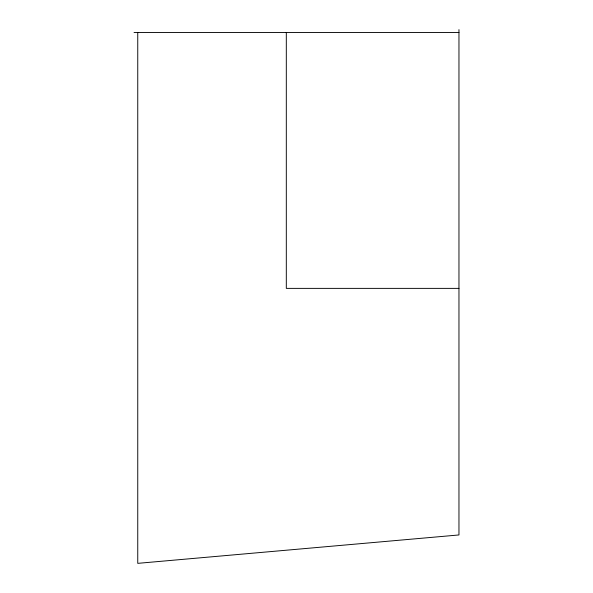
<?xml version="1.0" encoding="UTF-8"?>
<svg xmlns="http://www.w3.org/2000/svg" width="593" height="593" viewBox="0 0 593 593"><rect width="100%" height="100%" fill="white"/><g stroke="black" fill="none" stroke-linecap="round" stroke-linejoin="round"><path stroke-width="0.89" d="M134.04 32.445L458.96 32.445M458.96 288.376L286.308 288.376L286.308 32.445M458.96 29.65L458.96 534.953L137.754 563.35L137.754 32.445"/></g></svg>
